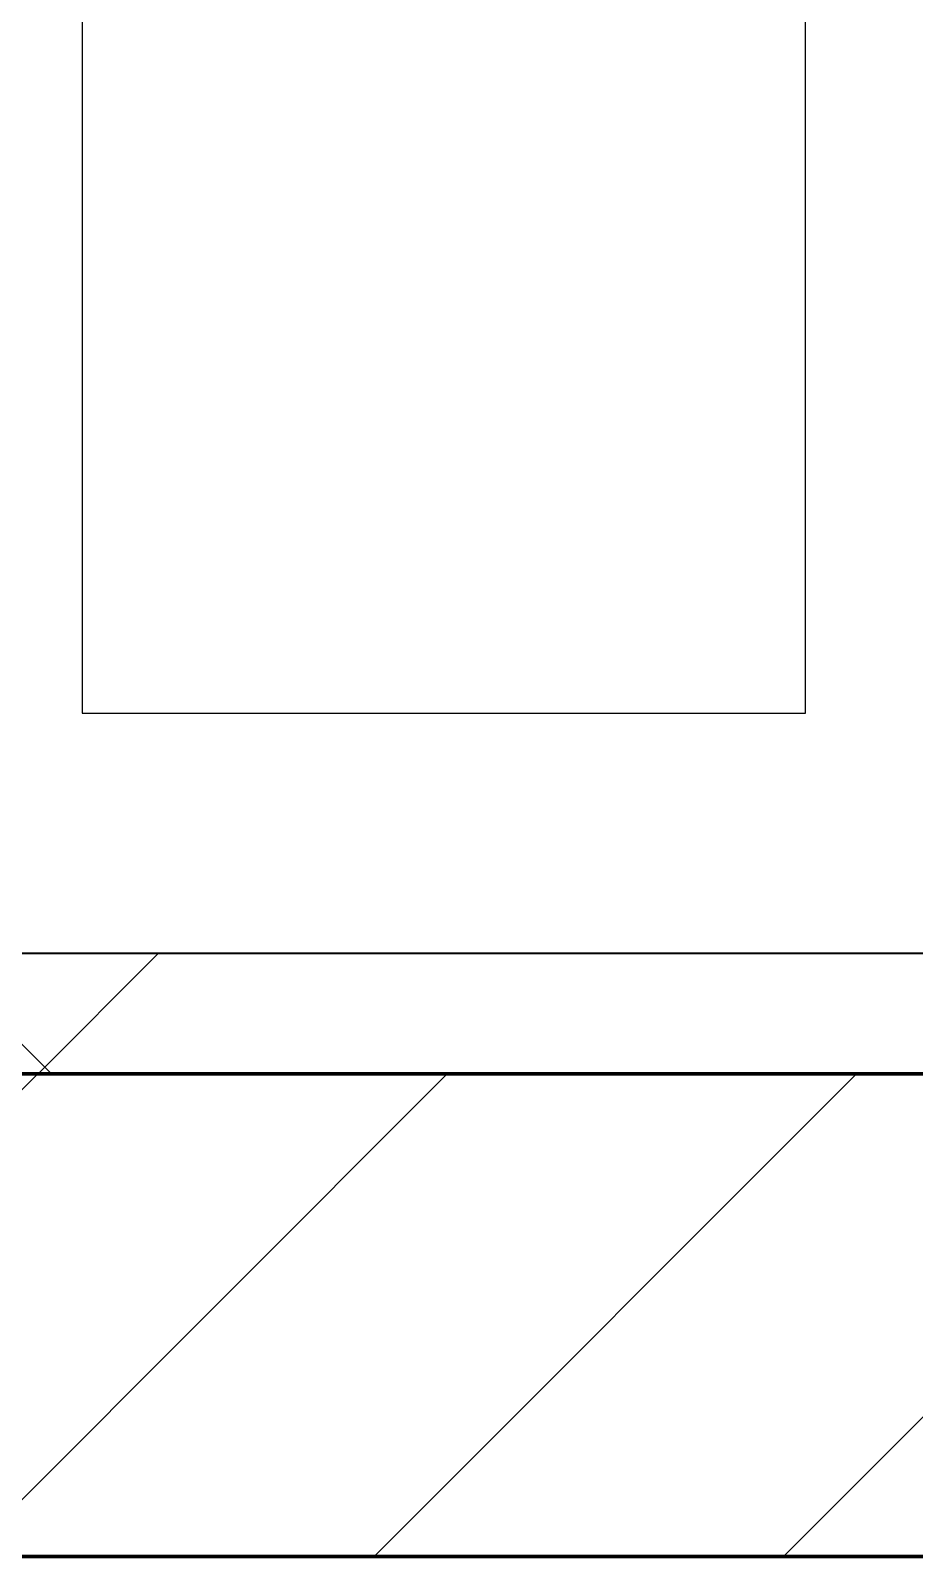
# Model space of a CAD drawing. Header units: millimetres. Extents: x -853432 to -773672, y -18171 to 22484.
# Drawn here: x -822654 to -822287, y -4021 to -3389 of the extents above; entities that cross this region are included whole.
import ezdxf
from ezdxf.xclip import XClip

# ---------------------------------------------------------------- set-up
doc = ezdxf.new("R2010")
doc.units = ezdxf.units.MM
doc.header["$XCLIPFRAME"] = 0
doc.layers.add('000 - WIPEOUT', color=250, linetype='Continuous')
doc.layers.add('A11_ALU.SOLID SHEET', color=2, linetype='Continuous')
for name, color, linetype, lineweight in [('A-GLAZ-CURT', 2, 'Continuous', 9), ('A-WALL', 5, 'Continuous', 35), ('A-WALL-FNSH', 2, 'Continuous', 35), ('A-WALL-PATT', 1, 'Continuous', 35)]:
    doc.layers.add(name, color=color, linetype=linetype, lineweight=lineweight)

# ---------------------------------------------------------------- blocks, each defined once
blk = doc.blocks.new('PPLS-PP19_Custom Tile Pattern - Custom Tile Pattern-V107-4251-01 ENLARGED CONCOURSE LEVEL - REFLECTED CEILING PLAN - SHEET 2')
at = {"layer": 'A-GLAZ-CURT'}
for p, q in [((-300, 0), (300, 0)), ((300, 0), (-300, 0)), ((195.99, 0), (213.31, 0)), ((213.31, 0), (195.99, 0)), ((230.06, 0), (300, 0)), ((-300, -50), (300, -50)), ((300, -50), (-300, -50))]:
    blk.add_line(p, q, dxfattribs=at)
for points, knots in [([(-126.5, 0), (-122.44, 0), (-108.71, 0), (-86.68, 0), (-63.44, 0), (-54.4, 0), (-48.53, 0), (-30.79, 0), (-18.03, 0), (8.61, 0), (15.02, 0), (22.91, 0), (31, 0), (39.04, 0), (51.19, 0), (58.74, 0), (61.34, 0), (61.45, 0)], [-5231.017328, -5231.017328, -5231.017328, -5231.017328, -4994.692869, -4542.524482, -4008.285538, -3689.699207, -3546.54457, -3315.260113, -2864.387349, -2439.246196, -2084.094819, -1956.422387, -1818.904206, -1645.594513, -1443.202566, -1228.752106, -1120.932285, -1120.932285, -1120.932285, -1120.932285]), ([(31.18, 0), (25.97, 0), (11.99, 0), (-16.92, 0), (-47.42, 0), (-65.77, 0), (-66.37, 0), (-66.38, 0)], [-4496.803627, -4496.803627, -4496.803627, -4496.803627, -4222.080604, -3745.412743, -2981.410125, -2542.574734, -2498.224237, -2498.224237, -2498.224237, -2498.224237]), ([(57.33, 0), (56.02, 0), (48.72, 0), (37, 0), (24.07, 0), (12.82, 0), (-2.9, 0), (-20.62, 0), (-32.81, 0), (-44.85, 0), (-51.43, 0), (-51.79, 0)], [-2705.40498, -2705.40498, -2705.40498, -2705.40498, -2634.532728, -2313.748533, -2106.613311, -1925.670641, -1617.263037, -1290.787923, -1039.307308, -819.71621, -644.910881, -644.910881, -644.910881, -644.910881]), ([(30.82, 0), (29.27, 0), (20.14, 0), (3.54, 0), (-16.58, 0), (-34.76, 0), (-36.04, 0)], [-10462.034656, -10462.034656, -10462.034656, -10462.034656, -10363.088938, -9884.23066, -9424.652049, -9182.880979, -9182.880979, -9182.880979, -9182.880979]), ([(-30.52, 0), (-27.11, 0), (-17.83, 0), (5.99, 0), (22.06, 0), (37.44, 0), (45.92, 0), (57.76, 0), (64.47, 0), (72.74, 0), (75.22, 0), (76.03, 0), (76.21, 0)], [-2323.618664, -2323.618664, -2323.618664, -2323.618664, -2142.497158, -1716.209403, -1206.526904, -1089.329421, -901.315459, -753.071572, -495.328968, -421.953223, -334.951786, -290.452333, -290.452333, -290.452333, -290.452333]), ([(-11.76, 0), (-7.77, 0), (10.28, 0), (42.82, 0), (88.72, 0), (120.63, 0), (138.28, 0), (138.53, 0)], [-452.046854, -452.046854, -452.046854, -452.046854, -429.606584, -390.253598, -346.313304, -291.370682, -290.5735, -290.5735, -290.5735, -290.5735]), ([(-11.63, 0), (-6.26, 0), (12.88, 0), (43.36, 0), (70.92, 0), (82.12, 0), (83.66, 0)], [-5655.080478, -5655.080478, -5655.080478, -5655.080478, -5340.621928, -4573.028122, -4094.177415, -3869.465285, -3869.465285, -3869.465285, -3869.465285]), ([(70.61, 0), (66.16, 0), (55.8, 0), (39.61, 0), (24.74, 0), (5.06, 0), (-7.51, 0), (-11.62, 0)], [-4647.237329, -4647.237329, -4647.237329, -4647.237329, -4326.416877, -4098.545751, -3766.694881, -3333.063701, -3115.42217, -3115.42217, -3115.42217, -3115.42217]), ([(56.36, 0), (49.38, 0), (35.37, 0), (12, 0), (3.08, 0), (-1.67, 0), (-2.25, 0)], [-328.505637, -328.505637, -328.505637, -328.505637, -307.516438, -285.83788, -246.234814, -234.646884, -234.646884, -234.646884, -234.646884]), ([(114.39, 0), (114.2, 0), (112.08, 0), (105.42, 0), (92.38, 0), (85.59, 0), (74.4, 0), (62.26, 0), (51.85, 0), (43.81, 0), (29.53, 0), (20.67, 0), (18.85, 0), (18.16, 0)], [-8148.58938, -8148.58938, -8148.58938, -8148.58938, -8105.191388, -7723.759874, -7531.75727, -7135.649961, -6924.452779, -6738.82075, -6548.303034, -6314.283804, -6135.05769, -5972.647715, -5832.674503, -5832.674503, -5832.674503, -5832.674503]), ([(27.44, 0), (27.9, 0), (29.54, 0), (38.07, 0), (53.39, 0), (71.67, 0), (84.83, 0), (86.01, 0), (92.51, 0), (94.33, 0)], [-5037.309798, -5037.309798, -5037.309798, -5037.309798, -4887.603822, -4705.298446, -4353.683244, -3960.84581, -3759.045785, -3336.541051, -2783.776468, -2783.776468, -2783.776468, -2783.776468]), ([(27.89, 0), (29.09, 0), (33.4, 0), (45.24, 0), (54.01, 0), (57.32, 0)], [-147.777612, -147.777612, -147.777612, -147.777612, -135.792042, -118.513713, -108.346696, -108.346696, -108.346696, -108.346696]), ([(53.18, 0), (53.06, 0), (52.22, 0), (44.99, 0), (36.46, 0), (30.82, 0)], [-622.740158, -622.740158, -622.740158, -622.740158, -566.066452, -360.610861, 0, 0, 0, 0]), ([(136.44, 0), (121.66, 0), (86.93, 0), (51.16, 0), (31.18, 0)], [-106.750556, -106.750556, -106.750556, -106.750556, -59.610984, 0, 0, 0, 0]), ([(57.17, 0), (56.26, 0), (52.96, 0), (46.51, 0), (41.18, 0), (36.02, 0), (35.54, 0), (35.54, 0)], [-344.118072, -344.118072, -344.118072, -344.118072, -341.267687, -334.000314, -326.15566, -319.318397, -317.489778, -317.489778, -317.489778, -317.489778]), ([(36.29, 0), (37.77, 0), (46.69, 0), (52.8, 0), (56.29, 0)], [-314.598523, -314.598523, -314.598523, -314.598523, -305.899624, -292.458861, -292.458861, -292.458861, -292.458861]), ([(61.47, 0), (61.47, 0), (61.21, 0), (54.61, 0), (53.71, 0), (53.56, 0)], [-1113.311073, -1113.311073, -1113.311073, -1113.311073, -1096.402191, -891.204116, -747.28819, -747.28819, -747.28819, -747.28819]), ([(103.09, 0), (101.08, 0), (86.31, 0), (70.76, 0), (57.55, 0), (57.32, 0)], [-375.435014, -375.435014, -375.435014, -375.435014, -369.147452, -330.153101, -329.471182, -329.471182, -329.471182, -329.471182]), ([(57.33, 0), (58.35, 0), (68.93, 0), (95.91, 0), (116.65, 0), (124.56, 0), (125.26, 0)], [-291.112679, -291.112679, -291.112679, -291.112679, -287.17622, -249.500363, -194.761443, -189.140439, -189.140439, -189.140439, -189.140439]), ([(126.27, 0), (119.85, 0), (102.47, 0), (77.71, 0), (61.56, 0), (57.34, 0)], [-432.554218, -432.554218, -432.554218, -432.554218, -401.860199, -357.622665, -344.297332, -344.297332, -344.297332, -344.297332]), ([(76.63, 0), (74.8, 0), (68.8, 0), (61.96, 0), (57.51, 0)], [-3095.572228, -3095.572228, -3095.572228, -3095.572228, -2950.589685, -2708.625699, -2708.625699, -2708.625699, -2708.625699]), ([(57.82, 0), (61.07, 0), (75.77, 0), (100.57, 0), (116.36, 0), (128.63, 0), (128.95, 0)], [-107.837717, -107.837717, -107.837717, -107.837717, -97.899267, -63.759246, -39.050993, -35.895543, -35.895543, -35.895543, -35.895543]), ([(76.22, 0), (75.58, 0), (73.64, 0), (71.05, 0), (70.61, 0)], [-193.634889, -193.634889, -193.634889, -193.634889, -31.537676, 0, 0, 0, 0]), ([(94.4, 0), (94.4, 0), (94.64, 0), (99.11, 0), (108.97, 0), (117.55, 0), (123.74, 0), (126.03, 0)], [-2348.345796, -2348.345796, -2348.345796, -2348.345796, -2310.419338, -2233.599744, -2052.234781, -1843.028543, -1723.290194, -1723.290194, -1723.290194, -1723.290194]), ([(126.13, 0), (123.92, 0), (122.26, 0), (114.96, 0), (108.04, 0), (103.09, 0)], [-31.042456, -31.042456, -31.042456, -31.042456, -22.807238, -15.488593, 0, 0, 0, 0]), ([(157.9, 0), (156.77, 0), (151.67, 0), (143.29, 0), (134.04, 0), (126.24, 0), (118.6, 0), (114.23, 0), (111.98, 0), (105.66, 0), (105.23, 0), (105.23, 0)], [-10292.955006, -10292.955006, -10292.955006, -10292.955006, -10098.273015, -9847.788484, -9677.714971, -9567.007022, -9453.21225, -9220.200448, -9012.77275, -8966.157302, -8929.495943, -8929.495943, -8929.495943, -8929.495943]), ([(105.26, 0), (105.52, 0), (111.01, 0), (112.65, 0), (113.59, 0)], [-8920.561005, -8920.561005, -8920.561005, -8920.561005, -8814.835624, -8577.462505, -8577.462505, -8577.462505, -8577.462505]), ([(126.27, 0), (129.89, 0), (142.14, 0), (163.31, 0), (185.23, 0), (193.62, 0), (194.69, 0), (194.79, 0)], [-1719.172161, -1719.172161, -1719.172161, -1719.172161, -1530.39897, -1095.004608, -529.74427, -295.064701, -265.121568, -265.121568, -265.121568, -265.121568]), ([(168.37, 0), (167.68, 0), (162.47, 0), (150.38, 0), (131.77, 0), (126.35, 0)], [-543.375029, -543.375029, -543.375029, -543.375029, -530.793311, -458.593899, -432.67672, -432.67672, -432.67672, -432.67672]), ([(128.58, 0), (128.8, 0), (130.16, 0), (139.26, 0), (152.67, 0), (161.24, 0), (162.19, 0), (162.75, 0)], [-633.326174, -633.326174, -633.326174, -633.326174, -627.736123, -618.981161, -602.094757, -592.980799, -581.414464, -581.414464, -581.414464, -581.414464]), ([(137.1, 0), (136, 0), (133.64, 0), (129.87, 0), (129.11, 0)], [-670.405967, -670.405967, -670.405967, -670.405967, -651.020627, -640.742133, -640.742133, -640.742133, -640.742133]), ([(193.8, 0), (193.33, 0), (190.11, 0), (183.13, 0), (171, 0), (161.95, 0), (161.28, 0), (158.35, 0), (157.85, 0), (157.77, 0)], [-11665.349007, -11665.349007, -11665.349007, -11665.349007, -11565.880756, -11105.624034, -10839.086983, -10768.332124, -10666.779182, -10580.760289, -10550.278881, -10550.278881, -10550.278881, -10550.278881]), ([(195.2, 0), (186.26, 0), (174.08, 0), (159.34, 0), (158.33, 0), (158.3, 0)], [-176.068585, -176.068585, -176.068585, -176.068585, -143.776725, -129.632772, -123.352749, -123.352749, -123.352749, -123.352749]), ([(159.07, 0), (159.13, 0), (160.84, 0), (165.21, 0), (174.15, 0), (185.98, 0), (208.82, 0), (219.42, 0), (230.06, 0)], [-115.643202, -115.643202, -115.643202, -115.643202, -114.681583, -87.660824, -65.295536, -41.623857, -24.459831, 0, 0, 0, 0]), ([(162.75, 0), (165.4, 0), (170.91, 0), (172.61, 0), (172.61, 0)], [-111.264224, -111.264224, -111.264224, -111.264224, -56.742688, -19.085662, -19.085662, -19.085662, -19.085662]), ([(247.1, 0), (246.76, 0), (245.04, 0), (238.34, 0), (226.56, 0), (221.1, 0), (200.27, 0), (182.99, 0), (174.27, 0), (169.67, 0), (168.99, 0)], [-9649.085549, -9649.085549, -9649.085549, -9649.085549, -9581.591397, -9406.094246, -9221.510254, -9016.44624, -8717.832359, -8253.978395, -8152.463617, -8069.855175, -8069.855175, -8069.855175, -8069.855175]), ([(194.33, 0), (191.9, 0), (183.59, 0), (175.3, 0), (169.49, 0)], [-171.028136, -171.028136, -171.028136, -171.028136, -162.427601, -142.916156, -142.916156, -142.916156, -142.916156]), ([(171.51, 0), (176.48, 0), (188.34, 0), (194.08, 0), (195.36, 0)], [-7971.819559, -7971.819559, -7971.819559, -7971.819559, -7784.112253, -7713.345485, -7713.345485, -7713.345485, -7713.345485]), ([(172.07, 0), (177.66, 0), (185.27, 0), (193.05, 0), (194.97, 0)], [-255.364076, -255.364076, -255.364076, -255.364076, -237.955587, -231.937426, -231.937426, -231.937426, -231.937426]), ([(195.22, 0), (197.69, 0), (202.46, 0), (207.47, 0), (213.96, 0), (215.11, 0)], [-231.67204, -231.67204, -231.67204, -231.67204, -223.92608, -215.862851, -208.75215, -208.75215, -208.75215, -208.75215]), ([(215.22, 0), (214.62, 0), (210.55, 0), (205.52, 0), (198.67, 0), (195.23, 0)], [-203.825446, -203.825446, -203.825446, -203.825446, -198.527383, -184.406837, -172.099996, -172.099996, -172.099996, -172.099996]), ([(195.66, 0), (197.43, 0), (202.46, 0), (208.81, 0), (213.9, 0), (241.96, 0), (266.73, 0), (281.71, 0), (291.71, 0), (296.52, 0), (297.86, 0), (298.09, 0)], [-7707.76565, -7707.76565, -7707.76565, -7707.76565, -7606.717214, -7289.299508, -7042.621073, -6582.165592, -6068.460911, -5766.029927, -5566.724884, -5280.360606, -5199.253518, -5199.253518, -5199.253518, -5199.253518]), ([(300, 0), (286.53, 0), (254.22, 0), (218.28, 0), (199.21, 0), (196.24, 0)], [-285.253232, -285.253232, -285.253232, -285.253232, -244.693688, -187.987675, -177.319577, -177.319577, -177.319577, -177.319577]), ([(300, 0), (288.22, 0), (262, 0), (230.43, 0), (219.94, 0), (219.02, 0)], [-12528.858583, -12528.858583, -12528.858583, -12528.858583, -11905.454923, -11162.864862, -10856.732305, -10856.732305, -10856.732305, -10856.732305]), ([(219.9, 0), (220.86, 0), (227.84, 0), (242.06, 0), (246.54, 0), (246.96, 0)], [-10670.940496, -10670.940496, -10670.940496, -10670.940496, -10511.382485, -9925.173265, -9834.877357, -9834.877357, -9834.877357, -9834.877357]), ([(284.76, 0), (284.76, 0), (285.09, 0), (287.47, 0), (293.59, 0), (297.76, 0), (300, 0)], [-4110.630118, -4110.630118, -4110.630118, -4110.630118, -4053.389046, -3959.664717, -3862.421465, -3746.95702, -3746.95702, -3746.95702, -3746.95702]), ([(297.38, 0), (295.84, 0), (291.62, 0), (285.38, 0), (284.87, 0)], [-4803.172655, -4803.172655, -4803.172655, -4803.172655, -4358.271401, -4143.037883, -4143.037883, -4143.037883, -4143.037883])]:
    blk.add_open_spline(points, degree=3, knots=knots, dxfattribs=at)
for points in [[(80.35, 0), (79.57, 0), (78.27, 0), (76.63, 0)], [(84.06, 0), (83.48, 0), (82.41, 0), (81.72, 0)], [(126.32, 0), (130.29, 0), (132.86, 0), (134.6, 0)], [(129.02, 0), (129.02, 0), (127.93, 0), (126.91, 0)], [(168.74, 0), (168.74, 0), (169.81, 0), (171.51, 0)], [(195.11, 0), (194.91, 0), (194.44, 0), (193.8, 0)]]:
    blk.add_open_spline(points, degree=3, dxfattribs=at)
blk = doc.blocks.new('PPLS-PP19_Custom Tile Pattern - Custom Tile Pattern-V108-4251-01 ENLARGED CONCOURSE LEVEL - REFLECTED CEILING PLAN - SHEET 2')
at = {"layer": 'A-GLAZ-CURT'}
for p, q in [((-300, 0), (300, 0)), ((300, 0), (-300, 0)), ((-293.07, 0), (-275.75, 0)), ((-275.75, 0), (-293.07, 0)), ((-222.32, 0), (-205, 0)), ((-205, 0), (-222.32, 0)), ((-300, -50), (300, -50)), ((300, -50), (-300, -50))]:
    blk.add_line(p, q, dxfattribs=at)
at = {"layer": 'A-GLAZ-CURT', "flags": 128}
for points in [[(-300, 0), (-291.56, 0), (-283.3, 0), (-275.2, 0), (-267.26, 0)], [(-267.51, 0), (-275.48, 0), (-283.55, 0), (-291.73, 0), (-300, 0)], [(-266.9, 0), (-259.45, 0), (-251.77, 0), (-244.2, 0), (-236.74, 0), (-229.36, 0), (-222.06, 0), (-214.83, 0), (-207.71, 0), (-200.76, 0), (-194.02, 0), (-187.54, 0), (-181.38, 0), (-175.58, 0), (-170.25, 0), (-165.64, 0), (-162.01, 0), (-159.53, 0), (-157.46, 0), (-154.52, 0), (-149.42, 0), (-141.84, 0), (-132.81, 0), (-126.08, 0)], [(-128.94, 0), (-134.16, 0), (-140.03, 0), (-145.5, 0), (-150.63, 0), (-155.53, 0), (-160.27, 0), (-164.95, 0), (-169.65, 0), (-174.47, 0), (-179.49, 0), (-184.81, 0), (-190.44, 0), (-196.37, 0), (-202.58, 0), (-209.04, 0), (-215.73, 0), (-222.63, 0), (-229.72, 0), (-236.97, 0), (-244.39, 0), (-251.96, 0), (-259.67, 0), (-266.9, 0)]]:
    blk.add_lwpolyline(points, dxfattribs=at)
at = {"layer": 'A-GLAZ-CURT'}
for points, knots in [([(-300, 0), (-284.65, 0), (-236.57, 0), (-174.61, 0), (-129.95, 0), (-110.8, 0), (-99.5, 0), (-91.46, 0)], [-5323.127839, -5323.127839, -5323.127839, -5323.127839, -4502.809032, -2700.551212, -1002.059161, -460.363443, 0, 0, 0, 0]), ([(-267.97, 0), (-273.08, 0), (-283.52, 0), (-294.48, 0), (-300, 0)], [-14021.075597, -14021.075597, -14021.075597, -14021.075597, -13729.592194, -13439.944408, -13439.944408, -13439.944408, -13439.944408]), ([(-129.01, 0), (-130.93, 0), (-155.52, 0), (-198.58, 0), (-247.84, 0), (-266.89, 0)], [-17308.37384, -17308.37384, -17308.37384, -17308.37384, -17136.203329, -15131.813646, -14041.610775, -14041.610775, -14041.610775, -14041.610775]), ([(-137.88, 0), (-140.56, 0), (-147.66, 0), (-147.69, 0), (-158.72, 0), (-174.02, 0), (-185.59, 0), (-209.77, 0), (-232.01, 0), (-255.22, 0), (-262.59, 0), (-264.9, 0), (-265.4, 0)], [-3187.727384, -3187.727384, -3187.727384, -3187.727384, -2919.378265, -2477.344047, -2237.412286, -2029.680487, -1755.085331, -1400.429864, -858.079193, -543.655514, -208.940337, 0, 0, 0, 0]), ([(-258.6, 0), (-257.91, 0), (-254.26, 0), (-241.25, 0), (-225.99, 0), (-213.1, 0), (-204.46, 0), (-199.68, 0), (-197.96, 0)], [-5722.54675, -5722.54675, -5722.54675, -5722.54675, -5657.471696, -5413.335975, -5017.494783, -4832.723979, -4666.091899, -4570.396976, -4570.396976, -4570.396976, -4570.396976]), ([(-133.82, 0), (-135.51, 0), (-137.8, 0), (-149.31, 0), (-162.01, 0), (-177.91, 0), (-199.46, 0), (-216.65, 0), (-231.26, 0), (-233.46, 0), (-234, 0)], [-2731.647847, -2731.647847, -2731.647847, -2731.647847, -2418.507304, -2308.929706, -2113.765672, -1763.376603, -1422.553702, -978.033455, -846.069444, -682.911962, -682.911962, -682.911962, -682.911962]), ([(-233.49, 0), (-233.44, 0), (-232.38, 0), (-230.74, 0), (-225.3, 0), (-223.63, 0)], [-455.274641, -455.274641, -455.274641, -455.274641, -440.605512, -119.536984, 0, 0, 0, 0]), ([(-223.63, 0), (-219.39, 0), (-210.32, 0), (-201.46, 0), (-197.96, 0)], [-5463.295695, -5463.295695, -5463.295695, -5463.295695, -5161.076232, -4966.248691, -4966.248691, -4966.248691, -4966.248691])]:
    blk.add_open_spline(points, degree=3, knots=knots, dxfattribs=at)
blk = doc.blocks.new('*U634')
at = {"layer": 'A-GLAZ-CURT'}
for name, p in [('PPLS-PP19_Custom Tile Pattern - Custom Tile Pattern-V107-4251-01 ENLARGED CONCOURSE LEVEL - REFLECTED CEILING PLAN - SHEET 2', (13202.37, -7350)), ('PPLS-PP19_Custom Tile Pattern - Custom Tile Pattern-V108-4251-01 ENLARGED CONCOURSE LEVEL - REFLECTED CEILING PLAN - SHEET 2', (13802.37, -7350))]:
    blk.add_blockref(name, p, dxfattribs=at)
blk = doc.blocks.new('*U1051')
at = {"color": 3}
blk.add_wipeout([(-437.5, 17350), (437.5, 17350), (437.5, 17050), (-437.5, 17050)], dxfattribs=at).dxf.layer = '000 - WIPEOUT'
at = {"layer": 'A11_ALU.SOLID SHEET', "color": 0, "linetype": 'ByBlock'}
blk.add_lwpolyline([(-437.5, 17050), (437.5, 17050), (437.5, 17350), (-437.5, 17350)], close=True, dxfattribs=at)
blk = doc.blocks.new('*U1213')
blk.add_lwpolyline([(22690, -750), (19166.45, -750), (19116.45, -700), (18966.44, -550), (-101025.39, -550), (-101025.39, -6704.96), (-96300, -6704.96), (-96300, -7350), (-94497.63, -7350), (17250, -7350), (17250, -6849.96), (18300, -6849.96), (22690, -6849.96)], close=True)
at = {"layer": 'A11_ALU.SOLID SHEET', "color": 0, "linetype": 'ByBlock', "rotation": 90}
blk.add_blockref('*U1051', (-60600, -6813), dxfattribs=at)

msp = doc.modelspace()

# ---------------------------------------------------------------- block references
at = {"layer": 'A11_ALU.SOLID SHEET'}
ref = msp.add_blockref('*U1213', (-744682.37, 3579.02), dxfattribs=at)
XClip(ref).set_block_clipping_path([(-104690.1238047112, -9620.0029952966), (-34092.6543255156, 14392.9971737705)])

# ---------------------------------------------------------------- next in the draw order: hatches: boundary and pattern name
at = {"layer": 'A-WALL-PATT', "lineweight": 9}
h = msp.add_hatch(dxfattribs=at)
h.set_pattern_fill('FP_4', color=256, style=0, pattern_type=2)
h.set_pattern_definition([(45, (0, 0), (-212.13203, 212.13203), []), (135, (0, 0), (-212.13203, -212.13203), [])])
h.paths.add_polyline_path([(-779464.45, -3820.98), (-778775.03, -3820.98), (-778775.03, -3770.98), (-827933.88, -3770.98), (-828045.79, -3820.98), (-779602.34, -3820.98)])
h.paths.add_polyline_path([(-828965.42, -3820.98), (-828156.1, -3820.98), (-828044.19, -3770.98), (-841032.37, -3770.98), (-841032.37, -3820.98), (-829103.3, -3820.98)])
h = msp.add_hatch(dxfattribs=at)
h.set_pattern_fill('FP_2', color=256, style=0, pattern_type=2)
h.set_pattern_definition([(45, (0, 0), (-84.852814, 84.852814), [])])
h.paths.add_polyline_path([(-779326.57, -4020.98), (-778775.03, -4020.98), (-778775.03, -3820.98), (-828045.79, -3820.98), (-828336.65, -3950.93), (-828355, -3909.85), (-828156.1, -3820.98), (-841232.37, -3820.98), (-841232.37, -4020.98), (-779878.11, -4020.98)])
h.paths.add_polyline_path([(-828280, -3860.98), (-828285, -3859.64), (-828288.66, -3855.98), (-828289.66, -3848.39), (-828287.07, -3844.76), (-828282.59, -3841.32), (-828280, -3840.98), (-828272.93, -3843.91), (-828270.34, -3848.39), (-828270.34, -3851.81), (-828272.93, -3858.05), (-828279.18, -3860.64)])

# ---------------------------------------------------------------- next in the draw order: linework, layer by layer
at = {"layer": 'A-WALL', "color": 7, "lineweight": 70}
for p, q in [((-823580, -3820.98), (-822380, -3820.98)), ((-822380, -3820.98), (-823580, -3820.98)), ((-822380, -3820.98), (-821180, -3820.98)), ((-821180, -3820.98), (-822380, -3820.98)), ((-822380, -4020.98), (-823580, -4020.98)), ((-821180, -4020.98), (-822380, -4020.98))]:
    msp.add_line(p, q, dxfattribs=at)
at = {"layer": 'A-WALL-FNSH', "color": 250}
for p, q in [((-823580, -3770.98), (-822380, -3770.98)), ((-822380, -3770.98), (-821180, -3770.98))]:
    msp.add_line(p, q, dxfattribs=at)

# ---------------------------------------------------------------- next in the draw order: block references
msp.add_blockref('*U634', (-835882.37, 3579.02))

doc.saveas('drawing.dxf')
